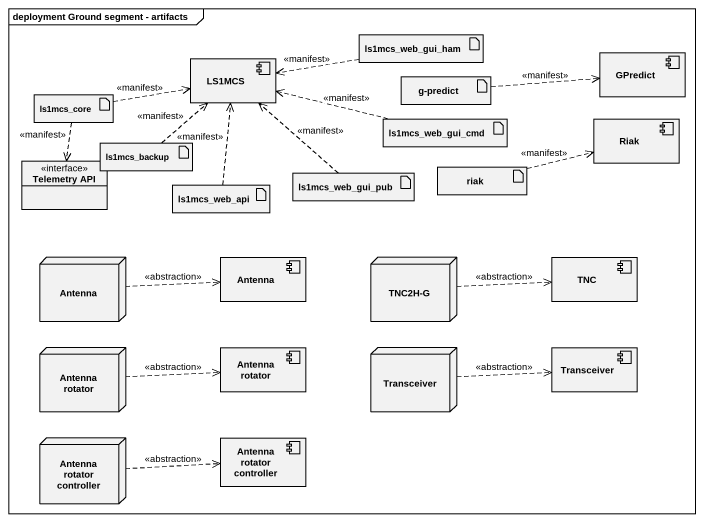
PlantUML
@startuml
mainframe deployment Ground segment - artifacts
allowmixing
hide circle
hide empty members
artifact ls1mcs_web_gui_ham
component LS1MCS
component GPredict
artifact ls1mcs_core
artifact "g-predict" as g_predict
artifact ls1mcs_backup
artifact ls1mcs_web_gui_cmd
component Riak
interface "Telemetry API" as Telemetry_API
artifact ls1mcs_web_api
artifact ls1mcs_web_gui_pub
artifact riak
node Antenna
component "Antenna" as Antenna_2
node "TNC2H-G" as TNC2H_G
component TNC
node "Antenna rotator" as Antenna_rotator
component "Antenna rotator" as Antenna_rotator_2
node Transceiver
component "Transceiver" as Transceiver_2
node "Antenna rotator controller" as Antenna_rotator_controller
component "Antenna rotator controller" as Antenna_rotator_controller_2
ls1mcs_web_gui_ham .left.> LS1MCS : <<manifest>>
ls1mcs_core .right.> LS1MCS : <<manifest>>
ls1mcs_core ..> Telemetry_API : <<manifest>>
g_predict .right.> GPredict : <<manifest>>
ls1mcs_backup .up.> LS1MCS : <<manifest>>
ls1mcs_web_gui_cmd .left.> LS1MCS : <<manifest>>
ls1mcs_web_api .up.> LS1MCS : <<manifest>>
ls1mcs_web_gui_pub .up.> LS1MCS : <<manifest>>
riak .right.> Riak : <<manifest>>
Antenna .right.> Antenna_2 : <<abstraction>>
TNC2H_G .right.> TNC : <<abstraction>>
Antenna_rotator .right.> Antenna_rotator_2 : <<abstraction>>
Transceiver .right.> Transceiver_2 : <<abstraction>>
Antenna_rotator_controller .right.> Antenna_rotator_controller_2 : <<abstraction>>
@enduml
